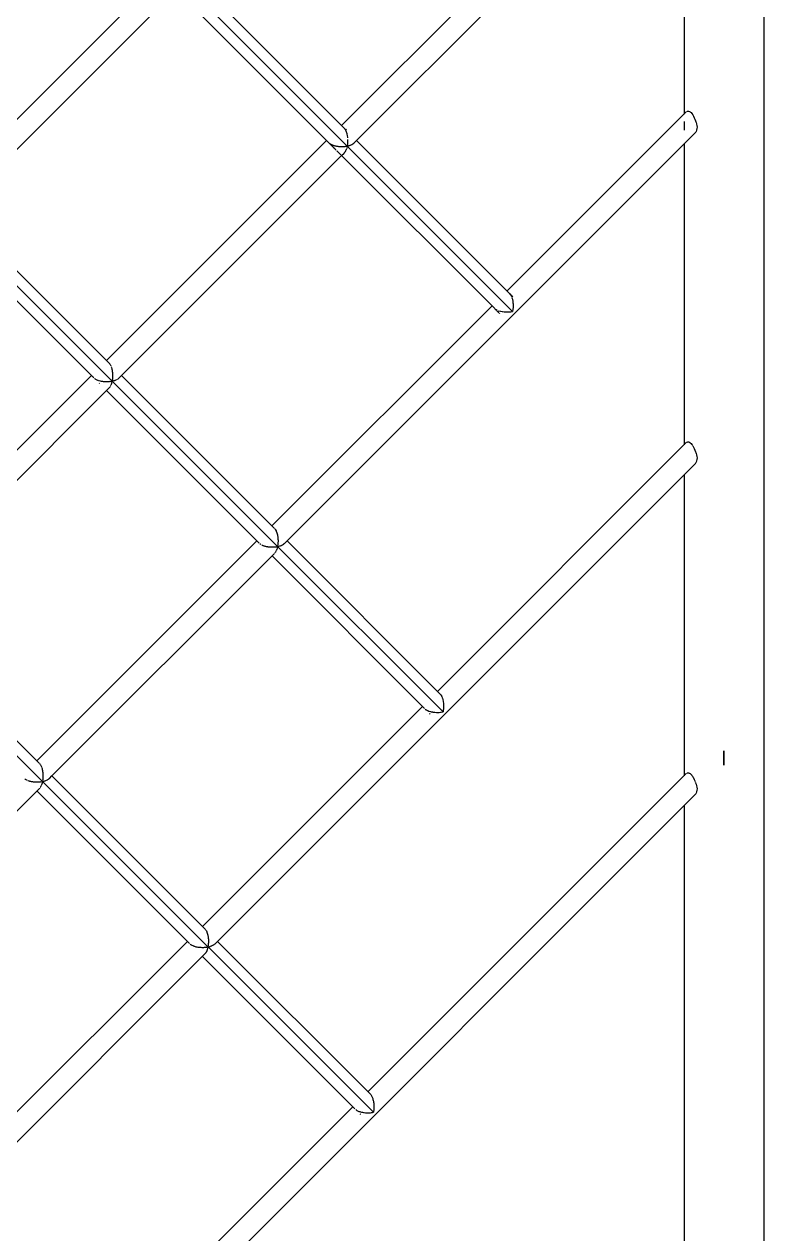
# Model space of a CAD drawing. Header units: millimetres. Extents: x -4086 to 3652, y -3941 to 3614.
# Drawn here: x 1505 to 2060, y -1425 to -517 of the extents above; entities that cross this region are included whole.
import ezdxf

# ---------------------------------------------------------------- set-up
doc = ezdxf.new("R2010")
doc.units = ezdxf.units.MM
doc.layers.add('DIKOM_ОБЪЕКТ', color=7, linetype='Continuous')

msp = doc.modelspace()

# ---------------------------------------------------------------- linework, layer by layer
at = {"layer": 'DIKOM_ОБЪЕКТ', "color": 7, "linetype": 'Continuous'}
for p, q in [((2059.554, 80.122), (2059.545, -1475.961)), ((1742.977, -593.289), (2001.709, -334.569)), ((1742.977, -593.289), (2001.709, -334.569)), ((1752.463, -606.364), (2007.932, -350.906)), ((1999.728, -359.111), (1999.727, -584.711)), ((1747.126, -608.689), (1505.215, -366.774)), ((1747.126, -608.689), (1505.215, -366.774)), ((1442.634, -645.459), (1607.645, -480.456)), ((1442.634, -645.459), (1607.645, -480.456)), ((1745.106, -595.419), (1630.175, -480.487)), ((1452.12, -658.534), (1620.72, -489.942)), ((1733.45, -606.261), (1618.926, -491.736)), ((1570.866, -784.94), (1328.955, -543.027)), ((1570.866, -784.94), (1328.955, -543.027)), ((1867.06, -717.373), (2001.707, -582.731)), ((1867.06, -717.373), (2001.707, -582.731)), ((2001.979, -582.585), (2002.508, -582.424)), ((2002.52, -582.42), (2003.097, -582.445)), ((2003.109, -582.445), (2003.722, -582.658)), ((2003.735, -582.663), (2004.369, -583.058)), ((2004.382, -583.066), (2004.642, -583.297)), ((2004.642, -583.297), (2005.024, -583.635)), ((2005.037, -583.647), (2005.671, -584.377)), ((2005.685, -584.393), (2006.298, -585.268)), ((2006.311, -585.286), (2006.889, -586.285)), ((2006.901, -586.306), (2007.431, -587.408)), ((2007.443, -587.432), (2007.913, -588.612)), ((2007.923, -588.638), (2008.323, -589.868)), ((1745.106, -595.419), (1745.482, -595.96)), ((1745.106, -595.42), (1745.644, -595.956)), ((1745.546, -596.053), (1745.672, -596.234)), ((1745.644, -595.956), (1745.797, -596.109)), ((1745.678, -596.243), (1746.014, -596.905)), ((1745.797, -596.109), (1746.389, -596.702)), ((1746.071, -597.019), (1746.184, -597.241)), ((1746.189, -597.251), (1746.478, -598.02)), ((1746.528, -598.154), (1746.625, -598.412)), ((1746.629, -598.422), (1746.865, -599.283)), ((1999.727, -590.351), (1999.727, -596.834)), ((2008.339, -598.534), (2007.941, -599.053)), ((2008.332, -589.896), (2008.487, -590.5)), ((2008.487, -598.215), (2008.347, -598.515)), ((2008.487, -590.501), (2008.767, -591.037)), ((2008.787, -597.711), (2008.487, -598.215)), ((2008.779, -591.06), (2009.174, -592.15)), ((2009.189, -596.693), (2008.798, -597.684)), ((2009.184, -592.174), (2009.425, -593.294)), ((2009.433, -595.605), (2009.195, -596.665)), ((2009.431, -593.32), (2009.512, -594.445)), ((2009.515, -594.473), (2009.435, -595.577)), ((1566.717, -769.542), (1731.727, -604.539)), ((1566.717, -769.542), (1731.727, -604.539)), ((1700.284, -906.701), (2007.931, -599.067)), ((1733.233, -606.044), (1733.71, -606.521)), ((1733.233, -606.044), (1733.71, -606.521)), ((1733.71, -606.521), (1733.851, -606.662)), ((1733.71, -606.521), (1733.851, -606.662)), ((1733.851, -606.662), (1734.388, -607.199)), ((1733.851, -606.662), (1734.006, -606.818)), ((1733.859, -606.67), (1734.14, -606.865)), ((1734.14, -606.865), (1734.484, -607.104)), ((1734.388, -607.199), (1734.548, -607.359)), ((1734.484, -607.104), (1734.672, -607.234)), ((1734.548, -607.359), (1735.133, -607.944)), ((1734.68, -607.24), (1735.027, -607.416)), ((1735.027, -607.416), (1735.448, -607.629)), ((1735.448, -607.629), (1735.679, -607.746)), ((1735.688, -607.751), (1736.089, -607.901)), ((1746.905, -599.43), (1746.984, -599.719)), ((1746.988, -599.731), (1747.165, -600.664)), ((1747.195, -600.822), (1747.255, -601.135)), ((1747.359, -607.24), (1747.204, -608.205)), ((1747.258, -601.147), (1747.372, -602.132)), ((1747.382, -606.885), (1747.354, -607.226)), ((1747.391, -602.296), (1747.429, -602.628)), ((1747.481, -605.719), (1747.396, -606.726)), ((1747.486, -605.363), (1747.479, -605.707)), ((1747.489, -603.821), (1747.505, -604.162)), ((1747.508, -604.176), (1747.489, -605.198)), ((1749.738, -607.976), (1750.099, -607.819)), ((1750.099, -607.819), (1750.578, -607.61)), ((1750.578, -607.61), (1750.82, -607.506)), ((1750.83, -607.498), (1751.132, -607.321)), ((1751.132, -607.321), (1751.536, -607.082)), ((1751.536, -607.082), (1751.738, -606.963)), ((1751.747, -606.955), (1751.983, -606.76)), ((1751.983, -606.76), (1752.303, -606.496)), ((1752.303, -606.496), (1752.463, -606.364)), ((1869.188, -719.502), (1754.257, -604.569)), ((1999.727, -607.271), (1999.726, -832.872)), ((1576.203, -782.617), (1743.008, -615.819)), ((1735.133, -607.944), (1735.307, -608.118)), ((1735.308, -608.118), (1735.928, -608.739)), ((1735.928, -608.739), (1736.113, -608.924)), ((1736.089, -607.901), (1736.582, -608.086)), ((1736.113, -608.924), (1736.756, -609.567)), ((1736.582, -608.086), (1736.849, -608.187)), ((1736.756, -609.567), (1736.946, -609.757)), ((1736.859, -608.19), (1737.307, -608.313)), ((1736.946, -609.757), (1737.596, -610.407)), ((1737.307, -608.313), (1737.859, -608.465)), ((1737.596, -610.407), (1737.789, -610.6)), ((1737.789, -610.6), (1738.432, -611.243)), ((1737.859, -608.465), (1738.157, -608.546)), ((1738.168, -608.55), (1738.651, -608.642)), ((1738.432, -611.243), (1738.622, -611.433)), ((1738.623, -611.434), (1738.822, -611.633)), ((1738.651, -608.642), (1739.251, -608.756)), ((1739.251, -608.756), (1739.573, -608.817)), ((1739.428, -612.239), (1740.014, -612.825)), ((1739.585, -608.82), (1740.092, -608.879)), ((1740.014, -612.825), (1740.188, -612.999)), ((1740.092, -608.879), (1740.726, -608.952)), ((1740.188, -612.999), (1740.725, -613.536)), ((1740.725, -613.536), (1740.884, -613.695)), ((1740.726, -608.952), (1741.065, -608.991)), ((1740.884, -613.695), (1741.361, -614.172)), ((1741.078, -608.994), (1741.597, -609.019)), ((1741.361, -614.172), (1741.502, -614.313)), ((1741.502, -614.313), (1741.907, -614.718)), ((1741.597, -609.019), (1742.252, -609.051)), ((1742.028, -614.839), (1742.353, -615.164)), ((1742.252, -609.051), (1742.6, -609.068)), ((1742.613, -609.07), (1743.133, -609.06)), ((1742.757, -615.568), (1742.902, -615.713)), ((1743.008, -615.819), (1744.802, -614.025)), ((1857.326, -730.139), (1743.008, -615.819)), ((1743.133, -609.06), (1743.795, -609.048)), ((1743.795, -609.048), (1744.144, -609.042)), ((1744.158, -609.045), (1744.667, -609.002)), ((1744.666, -609.002), (1745.32, -608.946)), ((1744.937, -613.861), (1744.802, -614.025)), ((1745.393, -613.309), (1744.991, -613.795)), ((1745.32, -608.946), (1745.663, -608.916)), ((1745.522, -613.095), (1745.399, -613.302)), ((1745.936, -612.393), (1745.572, -613.01)), ((1745.678, -608.922), (1746.161, -608.844)), ((1746.049, -612.137), (1745.942, -612.383)), ((1746.413, -611.301), (1746.094, -612.034)), ((1746.161, -608.844), (1746.797, -608.741)), ((1746.509, -611.01), (1746.42, -611.289)), ((1746.814, -610.058), (1746.548, -610.891)), ((1746.797, -608.741), (1747.126, -608.689)), ((1746.893, -609.737), (1746.825, -610.041)), ((1747.127, -608.69), (1746.923, -609.608)), ((1871.207, -732.771), (1747.127, -608.689)), ((1871.207, -732.771), (1747.127, -608.689)), ((1747.584, -608.587), (1748.176, -608.456)), ((1748.176, -608.456), (1748.478, -608.388)), ((1748.495, -608.376), (1748.908, -608.244)), ((1748.908, -608.244), (1749.45, -608.072)), ((1749.45, -608.072), (1749.725, -607.984)), ((1568.532, -771.357), (1453.915, -656.739)), ((1557.291, -782.615), (1442.665, -667.988)), ((1518.688, -1085.277), (1152.694, -719.28)), ((1518.688, -1085.277), (1152.694, -719.28)), ((1869.188, -719.503), (1869.773, -720.087)), ((1869.189, -719.503), (1869.667, -720.192)), ((1869.761, -720.327), (1870.188, -721.171)), ((1869.879, -720.192), (1870.523, -720.837)), ((1870.272, -721.336), (1870.64, -722.316)), ((1870.639, -720.952), (1871.321, -721.635)), ((1870.711, -722.505), (1871.012, -723.601)), ((1871.012, -723.601), (1871.066, -723.802)), ((1871.07, -723.813), (1871.295, -725)), ((1871.295, -725), (1871.336, -725.218)), ((1871.34, -725.231), (1871.485, -726.48)), ((1690.799, -893.625), (1855.81, -728.622)), ((1690.799, -893.625), (1855.81, -728.622)), ((1857.32, -730.131), (1857.809, -730.621)), ((1857.933, -730.745), (1858.516, -731.328)), ((1857.948, -730.758), (1858.62, -731.224)), ((1858.63, -731.442), (1859.249, -732.061)), ((1858.772, -731.328), (1859.597, -731.746)), ((1859.405, -732.217), (1860.063, -732.875)), ((1860.194, -733.006), (1860.892, -733.704)), ((1860.741, -732.198), (1860.932, -732.27)), ((1860.954, -732.278), (1862.027, -732.571)), ((1861.028, -733.84), (1861.418, -734.229)), ((1862.027, -732.571), (1862.239, -732.63)), ((1862.261, -732.635), (1863.426, -732.856)), ((1863.426, -732.856), (1863.655, -732.9)), ((1863.677, -732.904), (1864.906, -733.047)), ((1864.906, -733.047), (1865.147, -733.075)), ((1865.168, -733.078), (1866.436, -733.139)), ((1866.436, -733.139), (1866.682, -733.151)), ((1866.701, -733.153), (1867.979, -733.131)), ((1867.979, -733.131), (1868.225, -733.126)), ((1868.244, -733.128), (1869.503, -733.02)), ((1869.503, -733.02), (1869.746, -732.999)), ((1869.761, -733.005), (1870.977, -732.809)), ((1870.977, -732.809), (1871.207, -732.771)), ((1871.244, -732.542), (1871.207, -732.771)), ((1871.441, -731.323), (1871.244, -732.542)), ((1871.456, -731.07), (1871.435, -731.31)), ((1871.563, -729.803), (1871.456, -731.07)), ((1871.485, -726.48), (1871.512, -726.71)), ((1871.514, -726.723), (1871.575, -728.007)), ((1871.566, -729.549), (1871.561, -729.791)), ((1871.589, -728.259), (1871.566, -729.549)), ((1871.575, -728.007), (1871.587, -728.247)), ((1568.222, -771.047), (1568.403, -771.229)), ((1568.441, -771.266), (1568.619, -771.445)), ((1568.619, -771.445), (1568.84, -771.666)), ((1568.848, -771.674), (1569.128, -772.078)), ((1569.207, -772.193), (1569.411, -772.487)), ((1569.417, -772.495), (1569.669, -772.991)), ((1569.741, -773.133), (1569.924, -773.494)), ((1570.207, -774.245), (1570.365, -774.665)), ((1570.368, -774.674), (1570.545, -775.321)), ((1570.596, -775.503), (1570.724, -775.972)), ((1570.728, -775.984), (1570.86, -776.683)), ((1570.86, -776.683), (1570.898, -776.879)), ((1570.898, -776.879), (1570.994, -777.388)), ((1570.997, -777.399), (1571.083, -778.139)), ((1571.083, -778.139), (1571.107, -778.343)), ((1571.107, -778.343), (1571.169, -778.88)), ((1571.172, -778.892), (1571.208, -779.654)), ((1571.208, -779.654), (1571.218, -779.861)), ((1571.218, -779.861), (1571.245, -780.415)), ((1390.456, -945.795), (1555.467, -780.791)), ((1390.456, -945.795), (1555.467, -780.791)), ((1556.594, -781.918), (1556.763, -782.087)), ((1557.598, -782.921), (1558.013, -783.209)), ((1558.111, -783.277), (1558.412, -783.487)), ((1558.42, -783.493), (1558.93, -783.751)), ((1559.05, -783.812), (1559.419, -783.998)), ((1559.427, -784.004), (1560.022, -784.226)), ((1560.16, -784.279), (1560.589, -784.439)), ((1560.6, -784.444), (1561.262, -784.625)), ((1561.22, -786.544), (1561.417, -786.741)), ((1561.418, -784.668), (1561.896, -784.799)), ((1561.909, -784.804), (1562.624, -784.939)), ((1562.795, -784.971), (1563.313, -785.069)), ((1563.325, -785.072), (1564.077, -785.16)), ((1564.26, -785.181), (1564.804, -785.244)), ((1564.817, -785.247), (1565.59, -785.285)), ((1565.779, -785.294), (1566.339, -785.32)), ((1566.353, -785.323), (1567.128, -785.309)), ((1567.322, -785.305), (1567.884, -785.294)), ((1567.897, -785.297), (1568.657, -785.233)), ((1568.85, -785.216), (1569.402, -785.169)), ((1569.336, -789.221), (1569.138, -789.554)), ((1569.675, -788.645), (1569.402, -789.108)), ((1569.417, -785.174), (1570.143, -785.057)), ((1569.854, -788.24), (1569.681, -788.636)), ((1570.153, -787.553), (1569.913, -788.103)), ((1570.305, -787.091), (1570.161, -787.541)), ((1570.334, -785.027), (1570.866, -784.941)), ((1570.554, -786.311), (1570.354, -786.935)), ((1570.674, -785.804), (1570.566, -786.293)), ((1570.867, -784.942), (1570.713, -785.63)), ((1570.952, -784.409), (1570.866, -784.94)), ((1694.947, -909.023), (1570.866, -784.941)), ((1694.947, -909.023), (1570.866, -784.941)), ((1570.867, -784.942), (1571.553, -784.788)), ((1571.1, -783.494), (1570.983, -784.216)), ((1571.141, -782.927), (1571.094, -783.478)), ((1571.158, -782.728), (1571.141, -782.927)), ((1571.223, -781.973), (1571.159, -782.728)), ((1571.23, -781.402), (1571.22, -781.959)), ((1571.234, -781.195), (1571.23, -781.402)), ((1571.248, -780.429), (1571.234, -781.196)), ((1571.73, -784.748), (1572.219, -784.64)), ((1572.234, -784.628), (1572.855, -784.43)), ((1573.02, -784.378), (1573.467, -784.235)), ((1573.478, -784.229), (1574.022, -783.992)), ((1574.168, -783.928), (1574.56, -783.757)), ((1574.57, -783.751), (1575.026, -783.482)), ((1575.15, -783.409), (1575.48, -783.214)), ((1575.486, -783.208), (1575.844, -782.912)), ((1575.943, -782.831), (1576.203, -782.617)), ((1692.768, -895.594), (1577.997, -780.823)), ((1401.736, -957.076), (1568.541, -790.278)), ((1681.219, -906.544), (1566.747, -792.071)), ((1568.758, -790.015), (1568.541, -790.277)), ((1569.132, -789.563), (1568.831, -789.927)), ((1814.881, -1017.708), (2001.707, -830.891)), ((1814.881, -1017.708), (2001.707, -830.891)), ((2001.979, -830.745), (2002.503, -830.585)), ((2002.518, -830.581), (2003.092, -830.606)), ((2003.108, -830.607), (2003.716, -830.818)), ((2003.733, -830.824), (2004.364, -831.217)), ((2004.381, -831.229), (2005.018, -831.793)), ((2005.036, -831.809), (2005.666, -832.534)), ((2005.684, -832.555), (2006.293, -833.423)), ((2006.309, -833.448), (2006.884, -834.44)), ((2006.9, -834.468), (2007.426, -835.562)), ((2007.442, -835.594), (2007.908, -836.765)), ((2007.922, -836.799), (2008.319, -838.021)), ((2008.331, -838.057), (2008.486, -838.66)), ((2008.486, -838.661), (2008.762, -839.191)), ((2008.778, -839.221), (2009.171, -840.303)), ((2009.183, -840.337), (2009.422, -841.447)), ((2009.432, -843.766), (2009.196, -844.818)), ((2009.429, -841.482), (2009.51, -842.598)), ((2009.513, -842.634), (2009.434, -843.73)), ((1649.901, -1205.242), (2007.929, -847.228)), ((2008.337, -846.695), (2007.944, -847.21)), ((2008.486, -846.376), (2008.349, -846.67)), ((2008.785, -845.871), (2008.486, -846.376)), ((2009.188, -844.854), (2008.799, -845.837)), ((1999.725, -855.432), (1999.724, -1081.033)), ((1692.927, -895.754), (1693.309, -896.304)), ((1692.927, -895.754), (1693.393, -896.22)), ((1693.352, -896.366), (1693.494, -896.57)), ((1693.498, -896.577), (1693.84, -897.251)), ((1693.878, -897.326), (1694.006, -897.578)), ((1694.01, -897.586), (1694.304, -898.368)), ((1514.539, -1069.879), (1679.55, -904.874)), ((1514.539, -1069.879), (1679.55, -904.874)), ((1681.68, -907.005), (1681.891, -907.151)), ((1681.891, -907.151), (1682.219, -907.379)), ((1694.337, -898.456), (1694.446, -898.748)), ((1694.451, -898.758), (1694.69, -899.63)), ((1694.718, -899.732), (1694.806, -900.055)), ((1694.809, -900.066), (1694.989, -901.01)), ((1695.01, -901.121), (1695.076, -901.471)), ((1695.079, -901.483), (1695.195, -902.477)), ((1695.208, -907.19), (1695.176, -907.562)), ((1695.209, -902.595), (1695.252, -902.963)), ((1695.304, -906.056), (1695.219, -907.061)), ((1695.254, -902.976), (1695.303, -903.997)), ((1695.309, -905.664), (1695.302, -906.042)), ((1695.309, -904.121), (1695.327, -904.498)), ((1695.33, -904.511), (1695.311, -905.537)), ((1699.569, -907.291), (1699.746, -907.145)), ((1699.746, -907.145), (1700.05, -906.894)), ((1700.05, -906.894), (1700.284, -906.701)), ((1817.004, -1019.832), (1702.079, -904.906)), ((1525.819, -1081.159), (1692.624, -914.36)), ((1682.219, -907.379), (1682.493, -907.57)), ((1683.164, -907.911), (1683.501, -908.082)), ((1683.51, -908.087), (1683.811, -908.201)), ((1683.811, -908.201), (1684.28, -908.376)), ((1684.28, -908.376), (1684.671, -908.522)), ((1684.682, -908.527), (1685.017, -908.619)), ((1685.017, -908.619), (1685.542, -908.763)), ((1685.542, -908.763), (1685.979, -908.882)), ((1685.991, -908.886), (1686.353, -908.955)), ((1686.353, -908.955), (1686.923, -909.063)), ((1686.923, -909.063), (1687.395, -909.152)), ((1687.406, -909.155), (1687.786, -909.2)), ((1687.787, -909.2), (1688.39, -909.27)), ((1688.39, -909.27), (1688.886, -909.327)), ((1688.899, -909.33), (1689.288, -909.349)), ((1689.288, -909.349), (1689.912, -909.379)), ((1689.912, -909.379), (1690.422, -909.404)), ((1690.435, -909.406), (1690.824, -909.398)), ((1690.824, -909.398), (1691.454, -909.387)), ((1805.147, -1030.473), (1690.83, -916.154)), ((1691.454, -909.387), (1691.966, -909.378)), ((1691.979, -909.38), (1692.36, -909.348)), ((1692.36, -909.347), (1692.983, -909.295)), ((1692.764, -914.191), (1692.624, -914.361)), ((1693.214, -913.646), (1692.822, -914.121)), ((1692.983, -909.295), (1693.486, -909.252)), ((1693.349, -913.421), (1693.224, -913.634)), ((1693.758, -912.729), (1693.401, -913.334)), ((1693.499, -909.257), (1693.862, -909.198)), ((1693.877, -912.461), (1693.765, -912.719)), ((1693.862, -909.198), (1694.466, -909.101)), ((1694.235, -911.637), (1693.922, -912.358)), ((1694.337, -911.331), (1694.244, -911.624)), ((1694.636, -910.394), (1694.374, -911.216)), ((1694.466, -909.101), (1694.948, -909.023)), ((1694.718, -910.057), (1694.647, -910.377)), ((1694.949, -909.026), (1694.746, -909.932)), ((1695.006, -908.661), (1694.948, -909.023)), ((1819.03, -1033.107), (1694.949, -909.026)), ((1819.03, -1033.107), (1694.949, -909.026)), ((1694.95, -909.026), (1695.293, -908.948)), ((1695.182, -907.577), (1695.025, -908.543)), ((1695.292, -908.948), (1695.858, -908.821)), ((1695.858, -908.821), (1696.302, -908.723)), ((1696.317, -908.711), (1696.626, -908.613)), ((1696.626, -908.613), (1697.143, -908.449)), ((1697.143, -908.449), (1697.549, -908.319)), ((1697.56, -908.312), (1697.831, -908.195)), ((1697.831, -908.195), (1698.287, -907.997)), ((1698.287, -907.997), (1698.642, -907.841)), ((1698.652, -907.835), (1698.879, -907.701)), ((1698.879, -907.701), (1699.263, -907.474)), ((1699.263, -907.474), (1699.56, -907.299)), ((1516.416, -1071.756), (1401.736, -957.076)), ((1817.008, -1019.836), (1817.424, -1020.434)), ((1817.009, -1019.837), (1817.495, -1020.323)), ((1817.424, -1020.434), (1817.576, -1020.653)), ((1817.521, -1020.35), (1817.701, -1020.529)), ((1817.58, -1020.66), (1817.951, -1021.391)), ((1817.701, -1020.529), (1818.258, -1021.085)), ((1817.951, -1021.391), (1818.088, -1021.661)), ((1818.093, -1021.67), (1818.411, -1022.517)), ((1818.411, -1022.517), (1818.528, -1022.832)), ((1818.533, -1022.841), (1818.792, -1023.787)), ((1818.792, -1023.787), (1818.888, -1024.139)), ((1818.891, -1024.15), (1819.086, -1025.173)), ((1819.086, -1025.173), (1819.158, -1025.554)), ((1638.62, -1193.961), (1803.631, -1028.957)), ((1638.62, -1193.961), (1803.631, -1028.957)), ((1805.767, -1031.092), (1806.345, -1031.492)), ((1806.345, -1031.492), (1806.576, -1031.653)), ((1806.59, -1031.662), (1807.299, -1032.022)), ((1807.299, -1032.022), (1807.583, -1032.166)), ((1807.601, -1032.174), (1808.424, -1032.482)), ((1808.424, -1032.482), (1808.754, -1032.605)), ((1808.772, -1032.612), (1809.694, -1032.865)), ((1808.962, -1034.288), (1809.456, -1034.782)), ((1809.694, -1032.865), (1810.061, -1032.965)), ((1810.081, -1032.971), (1811.08, -1033.16)), ((1811.08, -1033.16), (1811.476, -1033.236)), ((1811.496, -1033.24), (1812.552, -1033.363)), ((1812.552, -1033.363), (1812.969, -1033.411)), ((1812.987, -1033.413), (1814.077, -1033.466)), ((1814.077, -1033.466), (1814.504, -1033.487)), ((1814.522, -1033.489), (1815.621, -1033.469)), ((1815.621, -1033.469), (1816.049, -1033.461)), ((1816.064, -1033.463), (1817.147, -1033.371)), ((1817.147, -1033.371), (1817.567, -1033.336)), ((1817.583, -1033.34), (1818.626, -1033.172)), ((1818.626, -1033.172), (1819.031, -1033.108)), ((1819.095, -1032.704), (1819.03, -1033.107)), ((1819.265, -1031.661), (1819.095, -1032.704)), ((1819.161, -1025.566), (1819.287, -1026.643)), ((1819.294, -1031.228), (1819.258, -1031.644)), ((1819.287, -1026.643), (1819.333, -1027.046)), ((1819.386, -1030.139), (1819.294, -1031.228)), ((1819.336, -1027.06), (1819.389, -1028.165)), ((1819.392, -1029.705), (1819.384, -1030.126)), ((1819.389, -1028.165), (1819.41, -1028.582)), ((1819.412, -1028.595), (1819.392, -1029.705)), ((2029.636, -1073.183), (2029.636, -1062.405)), ((2029.636, -1062.405), (2029.636, -1073.183)), ((1516.662, -1072.002), (1517.014, -1072.354)), ((1516.667, -1072.007), (1516.951, -1072.417)), ((1517.006, -1072.495), (1517.233, -1072.823)), ((1517.241, -1072.832), (1517.493, -1073.332)), ((1517.542, -1073.43), (1517.746, -1073.83)), ((1517.751, -1073.84), (1517.969, -1074.42)), ((1518.012, -1074.535), (1518.187, -1075)), ((1518.19, -1075.01), (1518.368, -1075.66)), ((1518.403, -1075.789), (1518.546, -1076.308)), ((1518.549, -1076.32), (1518.682, -1077.021)), ((1518.71, -1077.162), (1518.816, -1077.724)), ((1518.819, -1077.736), (1518.905, -1078.474)), ((1518.922, -1078.624), (1518.991, -1079.216)), ((1518.994, -1079.229), (1519.03, -1079.987)), ((1762.703, -1318.045), (2001.705, -1079.053)), ((1762.703, -1318.045), (2001.705, -1079.053)), ((2001.977, -1078.907), (2002.495, -1078.749)), ((2002.517, -1078.742), (2003.083, -1078.768)), ((2003.107, -1078.768), (2003.707, -1078.977)), ((2003.732, -1078.986), (2004.354, -1079.374)), ((2004.379, -1079.389), (2005.009, -1079.948)), ((1505.419, -1083.257), (1505.753, -1083.489)), ((1505.818, -1083.534), (1506.233, -1083.822)), ((1506.242, -1083.829), (1506.65, -1084.036)), ((1506.731, -1084.077), (1507.24, -1084.335)), ((1507.819, -1084.553), (1508.41, -1084.775)), ((1508.421, -1084.78), (1508.951, -1084.925)), ((1509.058, -1084.954), (1509.718, -1085.135)), ((1509.73, -1085.139), (1510.303, -1085.247)), ((1510.42, -1085.27), (1511.134, -1085.405)), ((1511.146, -1085.408), (1511.748, -1085.478)), ((1511.874, -1085.493), (1512.626, -1085.581)), ((1512.639, -1085.583), (1513.258, -1085.613)), ((1513.389, -1085.619), (1514.161, -1085.656)), ((1514.174, -1085.659), (1514.794, -1085.647)), ((1514.93, -1085.645), (1515.706, -1085.631)), ((1515.719, -1085.633), (1516.327, -1085.581)), ((1516.461, -1085.57), (1517.225, -1085.505)), ((1517.24, -1085.511), (1517.82, -1085.417)), ((1517.689, -1088.548), (1517.504, -1088.972)), ((1517.975, -1087.89), (1517.743, -1088.424)), ((1517.952, -1085.395), (1518.688, -1085.278)), ((1518.136, -1087.396), (1517.983, -1087.877)), ((1518.375, -1086.646), (1518.181, -1087.257)), ((1518.503, -1086.103), (1518.387, -1086.63)), ((1518.688, -1085.278), (1518.536, -1085.954)), ((1518.781, -1084.697), (1518.688, -1085.277)), ((1518.688, -1085.278), (1519.237, -1085.154)), ((1766.857, -1333.449), (1518.688, -1085.278)), ((1766.857, -1333.449), (1518.688, -1085.278)), ((1518.92, -1083.829), (1518.805, -1084.542)), ((1518.967, -1083.215), (1518.915, -1083.815)), ((1519.045, -1082.309), (1518.981, -1083.055)), ((1519.037, -1080.144), (1519.067, -1080.751)), ((1519.053, -1081.687), (1519.042, -1082.295)), ((1519.07, -1080.765), (1519.055, -1081.525)), ((1519.366, -1085.126), (1520.04, -1084.977)), ((1520.056, -1084.965), (1520.554, -1084.806)), ((1520.67, -1084.769), (1521.289, -1084.572)), ((1521.3, -1084.565), (1521.735, -1084.376)), ((1521.84, -1084.33), (1522.382, -1084.094)), ((1522.392, -1084.087), (1522.756, -1083.872)), ((1522.846, -1083.82), (1523.3, -1083.55)), ((1523.308, -1083.543), (1523.595, -1083.307)), ((1523.666, -1083.249), (1524.024, -1082.953)), ((1524.024, -1082.953), (1525.819, -1081.159)), ((1640.622, -1195.963), (1525.819, -1081.159)), ((2005.035, -1079.971), (2005.657, -1080.686)), ((2005.682, -1080.716), (2006.283, -1081.573)), ((2006.309, -1081.608), (2006.702, -1082.29)), ((2006.702, -1082.29), (2006.875, -1082.588)), ((2006.899, -1082.629), (2007.418, -1083.709)), ((2007.44, -1083.754), (2007.901, -1084.91)), ((2007.921, -1084.96), (2008.313, -1086.165)), ((2008.33, -1086.218), (2008.484, -1086.822)), ((2008.484, -1086.822), (2008.753, -1087.337)), ((2008.777, -1087.382), (2009.164, -1088.448)), ((2009.181, -1088.497), (2009.417, -1089.592)), ((1349.558, -1257.411), (1516.363, -1090.613)), ((1628.882, -1206.721), (1514.57, -1092.407)), ((1516.594, -1090.334), (1516.363, -1090.613)), ((1517.17, -1089.535), (1516.961, -1089.889)), ((1517.497, -1088.982), (1517.233, -1089.43)), ((1529.246, -1574.052), (2007.929, -1095.39)), ((2008.335, -1094.858), (2007.949, -1095.363)), ((2008.484, -1094.538), (2008.352, -1094.821)), ((2008.784, -1094.033), (2008.484, -1094.538)), ((2009.187, -1093.014), (2008.804, -1093.982)), ((2009.431, -1091.928), (2009.198, -1092.962)), ((2009.429, -1089.643), (2009.508, -1090.743)), ((2009.512, -1090.795), (2009.434, -1091.875)), ((1999.724, -1103.594), (1999.722, -1475.96)), ((1640.75, -1196.092), (1641.035, -1196.501)), ((1641.035, -1196.501), (1641.202, -1196.743)), ((1641.202, -1196.743), (1641.316, -1196.906)), ((1641.322, -1196.914), (1641.576, -1197.416)), ((1641.576, -1197.416), (1641.727, -1197.715)), ((1462.36, -1370.214), (1627.371, -1205.21)), ((1462.36, -1370.214), (1627.371, -1205.21)), ((1641.727, -1197.715), (1641.828, -1197.913)), ((1641.833, -1197.922), (1642.051, -1198.505)), ((1642.051, -1198.505), (1642.182, -1198.853)), ((1642.182, -1198.853), (1642.269, -1199.083)), ((1642.273, -1199.094), (1642.451, -1199.745)), ((1642.451, -1199.745), (1642.558, -1200.134)), ((1642.558, -1200.135), (1642.628, -1200.391)), ((1642.631, -1200.403), (1642.765, -1201.106)), ((1642.765, -1201.106), (1642.845, -1201.528)), ((1642.846, -1201.529), (1642.898, -1201.807)), ((1642.901, -1201.819), (1642.987, -1202.56)), ((1642.987, -1202.56), (1643.039, -1203.007)), ((1643.039, -1203.007), (1643.073, -1203.3)), ((1643.126, -1206.392), (1643.063, -1207.138)), ((1643.075, -1203.311), (1643.112, -1204.072)), ((1643.112, -1204.072), (1643.134, -1204.534)), ((1643.129, -1206.078), (1643.124, -1206.379)), ((1643.137, -1205.61), (1643.129, -1206.078)), ((1643.134, -1204.534), (1643.149, -1204.834)), ((1643.151, -1204.847), (1643.137, -1205.61)), ((1648.106, -1207.036), (1649.901, -1205.242)), ((1764.828, -1320.17), (1649.901, -1205.242)), ((1281.081, -1574.047), (1640.446, -1214.697)), ((1629.5, -1207.339), (1629.67, -1207.458)), ((1629.67, -1207.458), (1629.899, -1207.617)), ((1629.899, -1207.617), (1630.316, -1207.906)), ((1630.324, -1207.912), (1630.531, -1208.017)), ((1630.531, -1208.017), (1630.812, -1208.159)), ((1630.812, -1208.159), (1631.323, -1208.418)), ((1631.332, -1208.423), (1631.572, -1208.513)), ((1631.572, -1208.513), (1631.9, -1208.636)), ((1631.9, -1208.636), (1632.493, -1208.859)), ((1632.504, -1208.863), (1632.773, -1208.937)), ((1632.773, -1208.937), (1633.139, -1209.037)), ((1633.139, -1209.037), (1633.801, -1209.218)), ((1633.812, -1209.222), (1634.102, -1209.277)), ((1634.102, -1209.276), (1634.501, -1209.352)), ((1634.501, -1209.352), (1635.216, -1209.489)), ((1635.229, -1209.492), (1635.533, -1209.527)), ((1635.533, -1209.527), (1635.955, -1209.576)), ((1635.955, -1209.576), (1636.709, -1209.664)), ((1636.721, -1209.667), (1637.033, -1209.681)), ((1637.033, -1209.681), (1637.47, -1209.702)), ((1637.47, -1209.702), (1638.244, -1209.739)), ((1638.257, -1209.742), (1638.569, -1209.736)), ((1638.569, -1209.736), (1639.01, -1209.728)), ((1639.01, -1209.728), (1639.788, -1209.714)), ((1639.801, -1209.716), (1640.107, -1209.691)), ((1640.107, -1209.691), (1640.542, -1209.654)), ((1640.542, -1209.654), (1641.307, -1209.589)), ((1640.746, -1214.333), (1640.557, -1214.562)), ((1641.036, -1213.981), (1640.746, -1214.333)), ((1641.144, -1213.801), (1641.042, -1213.974)), ((1641.314, -1213.513), (1641.144, -1213.801)), ((1641.579, -1213.064), (1641.314, -1213.513)), ((1641.323, -1209.595), (1641.614, -1209.547)), ((1641.675, -1212.85), (1641.585, -1213.056)), ((1641.614, -1209.547), (1642.033, -1209.48)), ((1641.824, -1212.508), (1641.675, -1212.85)), ((1642.057, -1211.972), (1641.824, -1212.508)), ((1642.033, -1209.48), (1642.768, -1209.362)), ((1642.138, -1211.728), (1642.064, -1211.961)), ((1642.263, -1211.34), (1642.138, -1211.728)), ((1642.457, -1210.729), (1642.263, -1211.34)), ((1642.525, -1210.461), (1642.468, -1210.713)), ((1642.618, -1210.038), (1642.525, -1210.461)), ((1642.769, -1209.362), (1642.618, -1210.038)), ((1642.818, -1209.071), (1642.772, -1209.359)), ((1642.772, -1209.36), (1643.044, -1209.299)), ((1642.889, -1208.625), (1642.818, -1209.071)), ((1643.004, -1207.913), (1642.889, -1208.625)), ((1643.023, -1207.602), (1642.998, -1207.897)), ((1643.063, -1207.138), (1643.023, -1207.601)), ((1643.448, -1209.208), (1644.122, -1209.06)), ((1644.14, -1209.049), (1644.387, -1208.969)), ((1644.387, -1208.969), (1644.753, -1208.852)), ((1644.753, -1208.852), (1645.371, -1208.654)), ((1645.382, -1208.647), (1645.598, -1208.554)), ((1645.598, -1208.554), (1645.923, -1208.413)), ((1645.923, -1208.413), (1646.464, -1208.176)), ((1646.474, -1208.17), (1646.655, -1208.063)), ((1646.655, -1208.063), (1646.929, -1207.902)), ((1646.929, -1207.902), (1647.382, -1207.633)), ((1647.532, -1207.51), (1647.749, -1207.331)), ((1647.749, -1207.331), (1648.106, -1207.036)), ((1752.964, -1330.804), (1638.652, -1216.491)), ((1764.833, -1320.175), (1765.119, -1320.587)), ((1765.119, -1320.587), (1765.398, -1320.99)), ((1765.404, -1320.997), (1765.66, -1321.503)), ((1765.66, -1321.503), (1765.91, -1321.996)), ((1765.915, -1322.005), (1766.135, -1322.592)), ((1766.135, -1322.592), (1766.351, -1323.166)), ((1766.355, -1323.177), (1766.534, -1323.832)), ((1766.534, -1323.832), (1766.71, -1324.474)), ((1766.714, -1324.487), (1766.848, -1325.192)), ((1512.91, -1567.827), (1751.453, -1329.294)), ((1512.91, -1567.827), (1751.453, -1329.294)), ((1753.589, -1331.428), (1753.978, -1331.697)), ((1753.978, -1331.697), (1754.398, -1331.989)), ((1754.411, -1331.997), (1754.891, -1332.24)), ((1754.891, -1332.24), (1755.405, -1332.501)), ((1755.42, -1332.508), (1755.978, -1332.717)), ((1755.978, -1332.717), (1756.575, -1332.942)), ((1756.593, -1332.948), (1757.216, -1333.12)), ((1757.216, -1333.12), (1757.882, -1333.302)), ((1757.9, -1333.306), (1758.579, -1333.435)), ((1758.579, -1333.435), (1759.298, -1333.572)), ((1759.316, -1333.575), (1760.033, -1333.659)), ((1760.033, -1333.659), (1760.79, -1333.746)), ((1764.624, -1333.737), (1765.389, -1333.672)), ((1765.405, -1333.677), (1766.116, -1333.562)), ((1766.116, -1333.562), (1766.852, -1333.444)), ((1766.848, -1325.192), (1766.98, -1325.889)), ((1766.97, -1332.71), (1766.853, -1333.444)), ((1767.085, -1331.995), (1766.97, -1332.71)), ((1766.983, -1325.902), (1767.07, -1326.645)), ((1767.07, -1326.645), (1767.155, -1327.382)), ((1767.145, -1331.223), (1767.08, -1331.981)), ((1767.209, -1330.476), (1767.145, -1331.223)), ((1767.157, -1327.395), (1767.194, -1328.158)), ((1767.194, -1328.158), (1767.231, -1328.917)), ((1767.22, -1329.694), (1767.206, -1330.462)), ((1767.233, -1328.931), (1767.22, -1329.694)), ((1756.784, -1334.625), (1757.084, -1334.925)), ((1760.809, -1333.749), (1761.549, -1333.786)), ((1761.549, -1333.786), (1762.325, -1333.823)), ((1762.343, -1333.825), (1763.09, -1333.811)), ((1763.09, -1333.811), (1763.87, -1333.798)), ((1763.887, -1333.8), (1764.624, -1333.737))]:
    msp.add_line(p, q, dxfattribs=at)

doc.saveas('drawing.dxf')
